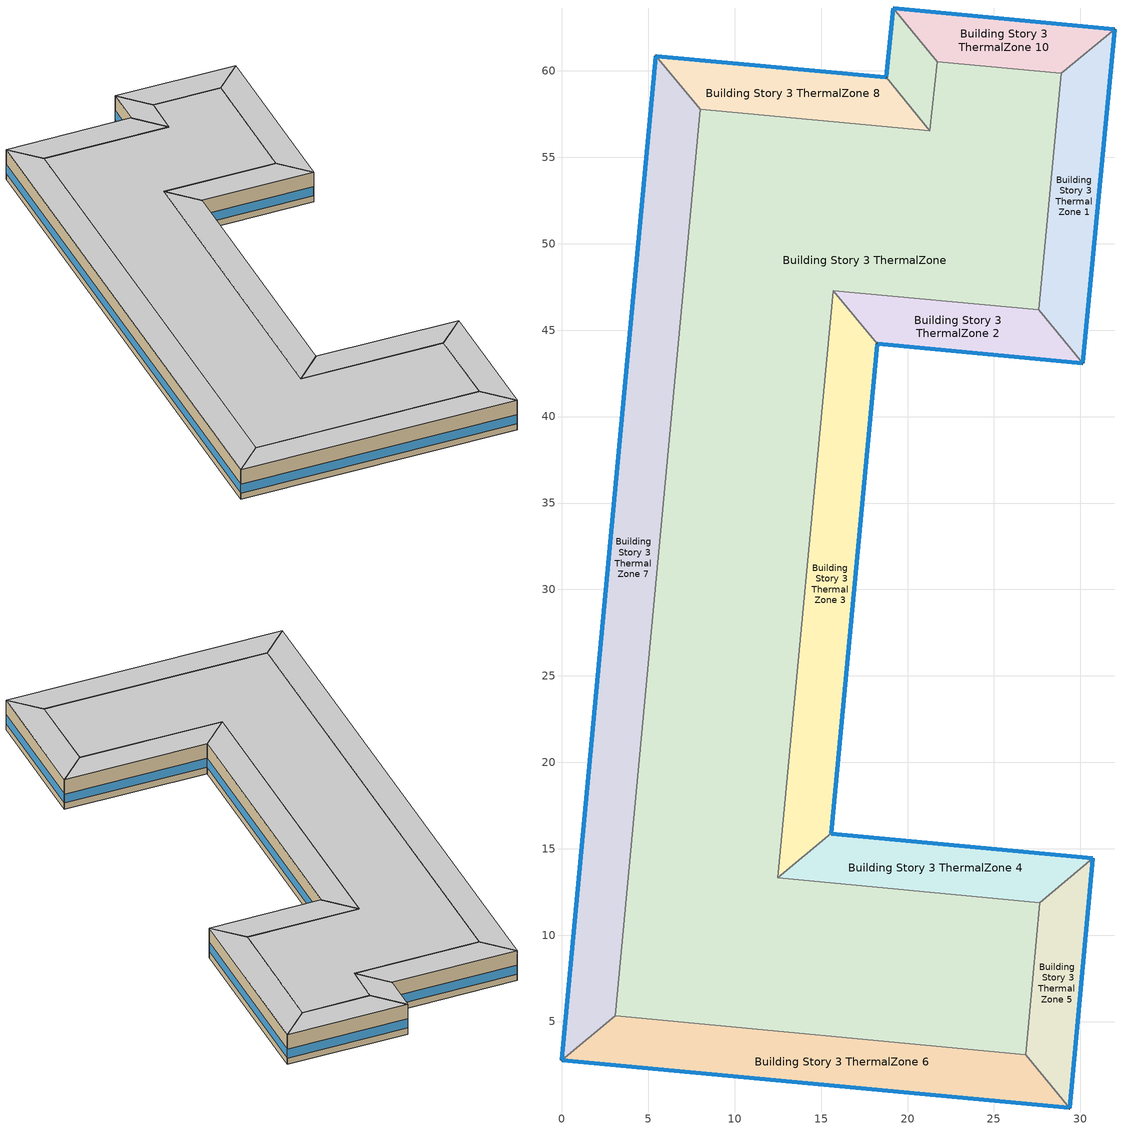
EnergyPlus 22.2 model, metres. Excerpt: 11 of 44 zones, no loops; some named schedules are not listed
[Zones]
Building Story 3 ThermalZone
 floor adiabatic (Typical Interior Floor): 28.9,59.87 27.59,46.17 15.7,47.28 12.49,13.33 27.65,11.89 26.84,3.08 3.08,5.33 8,57.78 21.29,56.55 21.71,60.54 z7.2
 wall adiabatic (Typical Interior Wall): 27.59,46.17 28.9,59.87 21.71,60.54 21.29,56.55 8,57.78 3.08,5.33 26.84,3.08 27.65,11.89 12.49,13.33 15.7,47.28 27.59,46.17 z7.2:10.8
 ceiling adiabatic (Typical Interior Ceiling): 21.71,60.54 21.29,56.55 8,57.78 3.08,5.33 26.84,3.08 27.65,11.89 12.49,13.33 15.7,47.28 27.59,46.17 28.9,59.87 z10.8
Building Story 3 ThermalZone 1
 floor adiabatic (Typical Interior Floor): 31.99,62.42 30.14,43.09 27.59,46.17 28.9,59.87 z7.2
 wall outside (Typical Insulated Steel Framed Exterior Wall R-12.99): 30.14,43.09 31.99,62.42 z7.2:10.8
 wall adiabatic (Typical Interior Wall): 31.99,62.42 28.9,59.87 27.59,46.17 30.14,43.09 z7.2:10.8
 window (U 0.55 SHGC 0.25): 30.15,43.12 31.98,62.39 z7.96:9.04
 ceiling adiabatic (Typical Interior Ceiling): 28.9,59.87 27.59,46.17 30.14,43.09 31.99,62.42 z10.8
Building Story 3 ThermalZone 10
 floor adiabatic (Typical Interior Ceiling): 19.17,63.64 31.99,62.42 28.9,59.87 21.71,60.54 z7.2
 wall outside (Typical Insulated Steel Framed Exterior Wall R-12.99): 31.99,62.42 19.17,63.64 z7.2:10.8
 wall adiabatic (Typical Interior Wall): 19.17,63.64 21.71,60.54 28.9,59.87 31.99,62.42 z7.2:10.8
 window (U 0.55 SHGC 0.25): 31.96,62.42 19.2,63.63 z7.96:9.05
 ceiling adiabatic (Typical Interior Ceiling): 21.71,60.54 28.9,59.87 31.99,62.42 19.17,63.64 z10.8
Building Story 3 ThermalZone 2
 floor adiabatic (Typical Interior Floor): 30.14,43.09 18.25,44.2 15.7,47.28 27.59,46.17 z7.2
 wall outside (Typical Insulated Steel Framed Exterior Wall R-12.99): 18.25,44.2 30.14,43.09 z7.2:10.8
 wall adiabatic (Typical Interior Wall): 30.14,43.09 27.59,46.17 15.7,47.28 18.25,44.2 z7.2:10.8
 window (U 0.55 SHGC 0.25): 18.28,44.2 30.12,43.09 z7.96:9.05
 ceiling adiabatic (Typical Interior Ceiling): 27.59,46.17 15.7,47.28 18.25,44.2 30.14,43.09 z10.8
Building Story 3 ThermalZone 3
 floor adiabatic (Typical Interior Ceiling): 18.25,44.2 15.57,15.88 12.49,13.33 15.7,47.28 z7.2
 wall outside (Typical Insulated Steel Framed Exterior Wall R-12.99): 15.57,15.88 18.25,44.2 z7.2:10.8
 wall adiabatic (Typical Interior Wall): 18.25,44.2 15.7,47.28 12.49,13.33 15.57,15.88 z7.2:10.8
 window (U 0.55 SHGC 0.25): 15.58,15.91 18.25,44.18 z7.96:9.04
 ceiling adiabatic (Typical Interior Ceiling): 15.7,47.28 12.49,13.33 15.57,15.88 18.25,44.2 z10.8
Building Story 3 ThermalZone 4
 floor adiabatic (Typical Interior Ceiling): 15.57,15.88 30.73,14.44 27.65,11.89 12.49,13.33 z7.2
 wall outside (Typical Insulated Steel Framed Exterior Wall R-12.99): 30.73,14.44 15.57,15.88 z7.2:10.8
 wall adiabatic (Typical Interior Wall): 15.57,15.88 12.49,13.33 27.65,11.89 30.73,14.44 z7.2:10.8
 window (U 0.55 SHGC 0.25): 30.71,14.44 15.6,15.88 z7.96:9.05
 ceiling adiabatic (Typical Interior Ceiling): 12.49,13.33 27.65,11.89 30.73,14.44 15.57,15.88 z10.8
Building Story 3 ThermalZone 5
 floor adiabatic (Typical Interior Ceiling): 30.73,14.44 29.39,0 26.84,3.08 27.65,11.89 z7.2
 wall outside (Typical Insulated Steel Framed Exterior Wall R-12.99): 29.39,0 30.73,14.44 z7.2:10.8
 wall adiabatic (Typical Interior Wall): 30.73,14.44 27.65,11.89 26.84,3.08 29.39,0 z7.2:10.8
 window (U 0.55 SHGC 0.25): 29.39,0.03 30.73,14.41 z7.96:9.05
 ceiling adiabatic (Typical Interior Ceiling): 27.65,11.89 26.84,3.08 29.39,0 30.73,14.44 z10.8
Building Story 3 ThermalZone 6
 floor adiabatic (Typical Interior Ceiling): 29.39,0 0,2.78 3.08,5.33 26.84,3.08 z7.2
 wall outside (Typical Insulated Steel Framed Exterior Wall R-12.99): 0,2.78 29.39,0 z7.2:10.8
 wall adiabatic (Typical Interior Wall): 29.39,0 26.84,3.08 3.08,5.33 0,2.78 z7.2:10.8
 window (U 0.55 SHGC 0.25): 0.03,2.77 29.37,0 z7.96:9.04
 ceiling adiabatic (Typical Interior Ceiling): 26.84,3.08 3.08,5.33 0,2.78 29.39,0 z10.8
Building Story 3 ThermalZone 7
 floor adiabatic (Typical Interior Ceiling): 0,2.78 5.44,60.86 8,57.78 3.08,5.33 z7.2
 wall outside (Typical Insulated Steel Framed Exterior Wall R-12.99): 5.44,60.86 0,2.78 z7.2:10.8
 wall adiabatic (Typical Interior Wall): 0,2.78 3.08,5.33 8,57.78 5.44,60.86 z7.2:10.8
 window (U 0.55 SHGC 0.25): 5.44,60.84 0,2.8 z7.96:9.04
 ceiling adiabatic (Typical Interior Ceiling): 3.08,5.33 8,57.78 5.44,60.86 0,2.78 z10.8
Building Story 3 ThermalZone 8
 floor adiabatic (Typical Interior Ceiling): 5.44,60.86 18.76,59.64 21.29,56.55 8,57.78 z7.2
 wall outside (Typical Insulated Steel Framed Exterior Wall R-12.99): 18.76,59.64 5.44,60.86 z7.2:10.8
 wall adiabatic (Typical Interior Wall): 5.44,60.86 8,57.78 21.29,56.55 18.76,59.64 z7.2:10.8
 window (U 0.55 SHGC 0.25): 18.73,59.64 5.47,60.86 z7.96:9.05
 ceiling adiabatic (Typical Interior Ceiling): 8,57.78 21.29,56.55 18.76,59.64 5.44,60.86 z10.8
Building Story 3 ThermalZone 9
 floor adiabatic (Typical Interior Ceiling): 18.76,59.64 19.17,63.64 21.71,60.54 21.29,56.55 z7.2
 wall outside (Typical Insulated Steel Framed Exterior Wall R-12.99): 19.17,63.64 18.76,59.64 z7.2:10.8
 wall adiabatic (Typical Interior Wall): 18.76,59.64 21.29,56.55 21.71,60.54 19.17,63.64 z7.2:10.8
 window (U 0.55 SHGC 0.25): 19.17,63.61 18.76,59.66 z7.96:9.06
 ceiling adiabatic (Typical Interior Ceiling): 21.29,56.55 21.71,60.54 19.17,63.64 18.76,59.64 z10.8
[Building]
bld_13: Terrain=City
[Site:Location]
Jack Northrop Fld H_CA_USA: Latitude {deg}=41.3145; Longitude {deg}=-105.585; Time Zone {hr}=-8; Elevation {m}=21
[Site:GroundTemperature:FCfactorMethod]
January Ground Temperature {C}=18.8; February Ground Temperature {C}=14.3; March Ground Temperature {C}=13.6; April Ground Temperature {C}=13.2; May Ground Temperature {C}=13.3; June Ground Temperature {C}=12.6; July Ground Temperature {C}=15.3; August Ground Temperature {C}=15.6; September Ground Temperature {C}=17.7; October Ground Temperature {C}=19.4; November Ground Temperature {C}=19.7; December Ground Temperature {C}=18.5
[Site:WaterMainsTemperature]
Calculation Method=Correlation; Annual Average Outdoor Air Temperature {C}=8.96667; Maximum Difference In Monthly Average Outdoor Air Temperatures {deltaC}=26.2
[SizingPeriod:DesignDay] Day of Month=21; Dry-Bulb Temperature Range Modifier Type=DefaultMultipliers; Humidity Condition Type=Wetbulb; Barometric Pressure {Pa}=98769; Rain Indicator=No; Snow Indicator=No; Daylight Saving Time Indicator=No; Begin Environment Reset Mode=FullResetAtBeginEnvironment
Name | Month | Day Type | Maximum Dry-Bulb Temperature {C} | Daily Dry-Bulb Temperature Range {deltaC} | Wetbulb or DewPoint at Maximum Dry-Bulb {C} | Wind Speed {m/s} | Wind Direction {deg} | Solar Model Indicator | ASHRAE Clear Sky Optical Depth for Beam Irradiance (taub) | ASHRAE Clear Sky Optical Depth for Diffuse Irradiance (taud) | Sky Clearness
Buffalo Niagara Intl Ap Ann Clg .4% Condns DB=>MWB 1 | 7 | SummerDesignDay | 30.3 | 9.3 | 21.8 | 5.7 | 240 | ASHRAETau | 0.462 | 2.001
Buffalo Niagara Intl Ap Ann Clg .4% Condns WB=>MDB 1 | 7 | SummerDesignDay | 27.8 | 9.3 | 23.8 | 5.7 | 240 | ASHRAETau | 0.462 | 2.001
Buffalo Niagara Intl Ap Ann Htg 99.6% Condns DB 1 | 1 | WinterDesignDay | -16.3 | 0 | -16.3 | 5.1 | 270 | ASHRAEClearSky |  |  | 0
[Material] Thermal Absorptance=0.9; Solar Absorptance=0.7
Name | Roughness | Thickness {m} | Conductivity {W/m-K} | Density {kg/m3} | Specific Heat {J/kg-K} | Visible Absorptance
100mm Normalweight concrete floor | MediumRough | 0.1016 | 2.31045 | 2322 | 832.557 | 0.7
25mm Stucco | Smooth | 0.0254 | 0.72 | 1856 | 840 | 0.7
5/8 in. Gypsum Board | MediumSmooth | 0.0159 | 0.16 | 800 | 1090 | 0.7
G01 13mm gypsum board | Smooth | 0.0127 | 0.160031 | 800.001 | 1090.73 | 0.5
Std Wood 6inch 1; Std Wood 6inch 2 | MediumSmooth | 0.15 | 0.12 | 540 | 1210 | 0.7
[Material:NoMass] Roughness=Smooth; Thermal Absorptance=0.9; Solar Absorptance=0.7
Name | Thermal Resistance {m2-K/W} | Visible Absorptance
CP02 CARPET PAD | 0.21648 | 0.8
Typical Insulation R-10.81 | 1.90342 | 0.7
[WindowMaterial:Gas]
Gap_1_W_0_0032: Gas Type=Air; Thickness {m}=0.0032
[WindowMaterial:Glazing] Optical Data Type=SpectralAverage; Infrared Transmittance at Normal Incidence=0; Back Side Infrared Hemispherical Emissivity=0.84; Conductivity {W/m-K}=1; Dirt Correction Factor for Solar and Visible Transmittance=1; Solar Diffusing=No
Name | Thickness {m} | Solar Transmittance at Normal Incidence | Front Side Solar Reflectance at Normal Incidence | Back Side Solar Reflectance at Normal Incidence | Visible Transmittance at Normal Incidence | Front Side Visible Reflectance at Normal Incidence | Back Side Visible Reflectance at Normal Incidence | Front Side Infrared Hemispherical Emissivity
Glass_2022F_LayerAvg | 0.0039 | 0.355897 | 0.394095 | 0.265645 | 0.677694 | 0.042734 | 0.05547 | 0.046
Glass_2175_LayerAvg | 0.0086 | 0.167758 | 0.217606 | 0.437978 | 0.416044 | 0.078729 | 0.10654 | 0.84
[Construction]
InteriorFurnishings 1: Std Wood 6inch 1
InteriorFurnishings 2: Std Wood 6inch 2
Typical Insulated Steel Framed Exterior Wall R-12.99: 25mm Stucco, 5/8 in. Gypsum Board, Typical Insulation R-10.81, 5/8 in. Gypsum Board
Typical Interior Ceiling: CP02 CARPET PAD, 100mm Normalweight concrete floor
Typical Interior Floor: 100mm Normalweight concrete floor, CP02 CARPET PAD
Typical Interior Wall: G01 13mm gypsum board, G01 13mm gypsum board
U 0.55 SHGC 0.25: Glass_2175_LayerAvg, Gap_1_W_0_0032, Glass_2022F_LayerAvg
[Zone] Multiplier=1; Part of Total Floor Area=Yes
Building Story 3 ThermalZone; Building Story 3 ThermalZone 1; Building Story 3 ThermalZone 10; Building Story 3 ThermalZone 2; Building Story 3 ThermalZone 3; Building Story 3 ThermalZone 4; Building Story 3 ThermalZone 5; Building Story 3 ThermalZone 6; Building Story 3 ThermalZone 7; Building Story 3 ThermalZone 8; Building Story 3 ThermalZone 9
[Space] Space Type=Story Mid2 Blended Space Type
Name | Zone
Building Story 3 Space | Building Story 3 ThermalZone
Building Story 3 Space 1 | Building Story 3 ThermalZone 1
Building Story 3 Space 10 | Building Story 3 ThermalZone 10
Building Story 3 Space 2 | Building Story 3 ThermalZone 2
Building Story 3 Space 3 | Building Story 3 ThermalZone 3
Building Story 3 Space 4 | Building Story 3 ThermalZone 4
Building Story 3 Space 5 | Building Story 3 ThermalZone 5
Building Story 3 Space 6 | Building Story 3 ThermalZone 6
Building Story 3 Space 7 | Building Story 3 ThermalZone 7
Building Story 3 Space 8 | Building Story 3 ThermalZone 8
Building Story 3 Space 9 | Building Story 3 ThermalZone 9
[SpaceList]
Story Mid2 Blended Space Type: Building Story 3 Space 7, Building Story 3 Space 1, Building Story 3 Space 8, Building Story 3 Space 4, Building Story 3 Space 3, Building Story 3 Space 9, Building Story 3 Space 10, Building Story 3 Space 6, Building Story 3 Space 5, Building Story 3 Space 2, Building Story 3 Space
[InternalMass]
Name | Construction | Zone or ZoneList | Space or SpaceList | Surface Area {m2}
Building Story 3 Space 7 Office WholeBuilding - Lg Office A  - Story Mid2 Mass; Building Story 3 Space 7 Office WholeBuilding - Lg Office C  - Story Mid2 Mass | InteriorFurnishings 1 | Building Story 3 ThermalZone 7 | Building Story 3 Space 7 | 22.2328
Building Story 3 Space 1 Office WholeBuilding - Lg Office A  - Story Mid2 Mass; Building Story 3 Space 1 Office WholeBuilding - Lg Office C  - Story Mid2 Mass | InteriorFurnishings 1 | Building Story 3 ThermalZone 1 | Building Story 3 Space 1 | 6.64108
Building Story 3 Space 8 Office WholeBuilding - Lg Office A  - Story Mid2 Mass; Building Story 3 Space 8 Office WholeBuilding - Lg Office C  - Story Mid2 Mass | InteriorFurnishings 1 | Building Story 3 ThermalZone 8 | Building Story 3 Space 8 | 5.36445
Building Story 3 Space 4 Office WholeBuilding - Lg Office A  - Story Mid2 Mass; Building Story 3 Space 4 Office WholeBuilding - Lg Office C  - Story Mid2 Mass | InteriorFurnishings 1 | Building Story 3 ThermalZone 4 | Building Story 3 Space 4 | 6.09906
Building Story 3 Space 3 Office WholeBuilding - Lg Office A  - Story Mid2 Mass; Building Story 3 Space 3 Office WholeBuilding - Lg Office C  - Story Mid2 Mass | InteriorFurnishings 1 | Building Story 3 ThermalZone 3 | Building Story 3 Space 3 | 12.5226
Building Story 3 Space 9 Office WholeBuilding - Lg Office A  - Story Mid2 Mass; Building Story 3 Space 9 Office WholeBuilding - Lg Office C  - Story Mid2 Mass | InteriorFurnishings 1 | Building Story 3 ThermalZone 9 | Building Story 3 Space 9 | 1.61579
Building Story 3 Space 10 Office WholeBuilding - Lg Office A  - Story Mid2 Mass; Building Story 3 Space 10 Office WholeBuilding - Lg Office C  - Story Mid2 Mass | InteriorFurnishings 1 | Building Story 3 ThermalZone 10 | Building Story 3 Space 10 | 4.03066
Building Story 3 Space 6 Office WholeBuilding - Lg Office A  - Story Mid2 Mass; Building Story 3 Space 6 Office WholeBuilding - Lg Office C  - Story Mid2 Mass | InteriorFurnishings 1 | Building Story 3 ThermalZone 6 | Building Story 3 Space 6 | 10.6808
Building Story 3 Space 5 Office WholeBuilding - Lg Office A  - Story Mid2 Mass; Building Story 3 Space 5 Office WholeBuilding - Lg Office C  - Story Mid2 Mass | InteriorFurnishings 1 | Building Story 3 ThermalZone 5 | Building Story 3 Space 5 | 4.67242
Building Story 3 Space 2 Office WholeBuilding - Lg Office A  - Story Mid2 Mass; Building Story 3 Space 2 Office WholeBuilding - Lg Office C  - Story Mid2 Mass | InteriorFurnishings 1 | Building Story 3 ThermalZone 2 | Building Story 3 Space 2 | 4.78366
Building Story 3 Space Office WholeBuilding - Lg Office A  - Story Mid2 Mass; Building Story 3 Space Office WholeBuilding - Lg Office C  - Story Mid2 Mass | InteriorFurnishings 1 | Building Story 3 ThermalZone | Building Story 3 Space | 104.07
Building Story 3 Space 7 Office WholeBuilding - Lg Office A end_a - Story Mid2 Mass; Building Story 3 Space 7 Office WholeBuilding - Lg Office C end_a - Story Mid2 Mass | InteriorFurnishings 1 | Building Story 3 ThermalZone 7 | Building Story 3 Space 7 | 5.08705
Building Story 3 Space 1 Office WholeBuilding - Lg Office A end_a - Story Mid2 Mass; Building Story 3 Space 1 Office WholeBuilding - Lg Office C end_a - Story Mid2 Mass | InteriorFurnishings 1 | Building Story 3 ThermalZone 1 | Building Story 3 Space 1 | 1.51954
Building Story 3 Space 8 Office WholeBuilding - Lg Office A end_a - Story Mid2 Mass; Building Story 3 Space 8 Office WholeBuilding - Lg Office C end_a - Story Mid2 Mass | InteriorFurnishings 1 | Building Story 3 ThermalZone 8 | Building Story 3 Space 8 | 1.22743
Building Story 3 Space 4 Office WholeBuilding - Lg Office A end_a - Story Mid2 Mass; Building Story 3 Space 4 Office WholeBuilding - Lg Office C end_a - Story Mid2 Mass | InteriorFurnishings 1 | Building Story 3 ThermalZone 4 | Building Story 3 Space 4 | 1.39552
Building Story 3 Space 3 Office WholeBuilding - Lg Office A end_a - Story Mid2 Mass; Building Story 3 Space 3 Office WholeBuilding - Lg Office C end_a - Story Mid2 Mass | InteriorFurnishings 1 | Building Story 3 ThermalZone 3 | Building Story 3 Space 3 | 2.86528
Building Story 3 Space 9 Office WholeBuilding - Lg Office A end_a - Story Mid2 Mass; Building Story 3 Space 9 Office WholeBuilding - Lg Office C end_a - Story Mid2 Mass | InteriorFurnishings 1 | Building Story 3 ThermalZone 9 | Building Story 3 Space 9 | 0.369707
Building Story 3 Space 10 Office WholeBuilding - Lg Office A end_a - Story Mid2 Mass; Building Story 3 Space 10 Office WholeBuilding - Lg Office C end_a - Story Mid2 Mass | InteriorFurnishings 1 | Building Story 3 ThermalZone 10 | Building Story 3 Space 10 | 0.922248
Building Story 3 Space 6 Office WholeBuilding - Lg Office A end_a - Story Mid2 Mass; Building Story 3 Space 6 Office WholeBuilding - Lg Office C end_a - Story Mid2 Mass | InteriorFurnishings 1 | Building Story 3 ThermalZone 6 | Building Story 3 Space 6 | 2.44385
Building Story 3 Space 5 Office WholeBuilding - Lg Office A end_a - Story Mid2 Mass; Building Story 3 Space 5 Office WholeBuilding - Lg Office C end_a - Story Mid2 Mass | InteriorFurnishings 1 | Building Story 3 ThermalZone 5 | Building Story 3 Space 5 | 1.06909
Building Story 3 Space 2 Office WholeBuilding - Lg Office A end_a - Story Mid2 Mass; Building Story 3 Space 2 Office WholeBuilding - Lg Office C end_a - Story Mid2 Mass | InteriorFurnishings 1 | Building Story 3 ThermalZone 2 | Building Story 3 Space 2 | 1.09454
Building Story 3 Space Office WholeBuilding - Lg Office A end_a - Story Mid2 Mass; Building Story 3 Space Office WholeBuilding - Lg Office C end_a - Story Mid2 Mass | InteriorFurnishings 1 | Building Story 3 ThermalZone | Building Story 3 Space | 23.8121
Building Story 3 Space 7 Office WholeBuilding - Lg Office B  - Story Mid2 Mass | InteriorFurnishings 1 | Building Story 3 ThermalZone 7 | Building Story 3 Space 7 | 98.2079
Building Story 3 Space 1 Office WholeBuilding - Lg Office B  - Story Mid2 Mass | InteriorFurnishings 1 | Building Story 3 ThermalZone 1 | Building Story 3 Space 1 | 29.3353
Building Story 3 Space 8 Office WholeBuilding - Lg Office B  - Story Mid2 Mass | InteriorFurnishings 1 | Building Story 3 ThermalZone 8 | Building Story 3 Space 8 | 23.6961
Building Story 3 Space 4 Office WholeBuilding - Lg Office B  - Story Mid2 Mass | InteriorFurnishings 1 | Building Story 3 ThermalZone 4 | Building Story 3 Space 4 | 26.9411
Building Story 3 Space 3 Office WholeBuilding - Lg Office B  - Story Mid2 Mass | InteriorFurnishings 1 | Building Story 3 ThermalZone 3 | Building Story 3 Space 3 | 55.3156
Building Story 3 Space 9 Office WholeBuilding - Lg Office B  - Story Mid2 Mass | InteriorFurnishings 1 | Building Story 3 ThermalZone 9 | Building Story 3 Space 9 | 7.13736
Building Story 3 Space 10 Office WholeBuilding - Lg Office B  - Story Mid2 Mass | InteriorFurnishings 1 | Building Story 3 ThermalZone 10 | Building Story 3 Space 10 | 17.8044
Building Story 3 Space 6 Office WholeBuilding - Lg Office B  - Story Mid2 Mass | InteriorFurnishings 1 | Building Story 3 ThermalZone 6 | Building Story 3 Space 6 | 47.1797
Building Story 3 Space 5 Office WholeBuilding - Lg Office B  - Story Mid2 Mass | InteriorFurnishings 1 | Building Story 3 ThermalZone 5 | Building Story 3 Space 5 | 20.6393
Building Story 3 Space 2 Office WholeBuilding - Lg Office B  - Story Mid2 Mass | InteriorFurnishings 1 | Building Story 3 ThermalZone 2 | Building Story 3 Space 2 | 21.1306
Building Story 3 Space Office WholeBuilding - Lg Office B  - Story Mid2 Mass | InteriorFurnishings 1 | Building Story 3 ThermalZone | Building Story 3 Space | 459.704
Building Story 3 Space 7 Office WholeBuilding - Lg Office B end_a - Story Mid2 Mass | InteriorFurnishings 1 | Building Story 3 ThermalZone 7 | Building Story 3 Space 7 | 22.4708
Building Story 3 Space 1 Office WholeBuilding - Lg Office B end_a - Story Mid2 Mass | InteriorFurnishings 1 | Building Story 3 ThermalZone 1 | Building Story 3 Space 1 | 6.71217
Building Story 3 Space 8 Office WholeBuilding - Lg Office B end_a - Story Mid2 Mass | InteriorFurnishings 1 | Building Story 3 ThermalZone 8 | Building Story 3 Space 8 | 5.42187
Building Story 3 Space 4 Office WholeBuilding - Lg Office B end_a - Story Mid2 Mass | InteriorFurnishings 1 | Building Story 3 ThermalZone 4 | Building Story 3 Space 4 | 6.16435
Building Story 3 Space 3 Office WholeBuilding - Lg Office B end_a - Story Mid2 Mass | InteriorFurnishings 1 | Building Story 3 ThermalZone 3 | Building Story 3 Space 3 | 12.6567
Building Story 3 Space 9 Office WholeBuilding - Lg Office B end_a - Story Mid2 Mass | InteriorFurnishings 1 | Building Story 3 ThermalZone 9 | Building Story 3 Space 9 | 1.63309
Building Story 3 Space 10 Office WholeBuilding - Lg Office B end_a - Story Mid2 Mass | InteriorFurnishings 1 | Building Story 3 ThermalZone 10 | Building Story 3 Space 10 | 4.0738
Building Story 3 Space 6 Office WholeBuilding - Lg Office B end_a - Story Mid2 Mass | InteriorFurnishings 1 | Building Story 3 ThermalZone 6 | Building Story 3 Space 6 | 10.7951
Building Story 3 Space 5 Office WholeBuilding - Lg Office B end_a - Story Mid2 Mass | InteriorFurnishings 1 | Building Story 3 ThermalZone 5 | Building Story 3 Space 5 | 4.72244
Building Story 3 Space 2 Office WholeBuilding - Lg Office B end_a - Story Mid2 Mass | InteriorFurnishings 1 | Building Story 3 ThermalZone 2 | Building Story 3 Space 2 | 4.83487
Building Story 3 Space Office WholeBuilding - Lg Office B end_a - Story Mid2 Mass | InteriorFurnishings 1 | Building Story 3 ThermalZone | Building Story 3 Space | 105.184
Building Story 3 Space 7 SecondarySchool Classroom A  - Story Mid2 Mass; Building Story 3 Space 7 SecondarySchool Classroom C  - Story Mid2 Mass | InteriorFurnishings 1 | Building Story 3 ThermalZone 7 | Building Story 3 Space 7 | 31.1644
Building Story 3 Space 1 SecondarySchool Classroom A  - Story Mid2 Mass; Building Story 3 Space 1 SecondarySchool Classroom C  - Story Mid2 Mass | InteriorFurnishings 1 | Building Story 3 ThermalZone 1 | Building Story 3 Space 1 | 9.309
Building Story 3 Space 8 SecondarySchool Classroom A  - Story Mid2 Mass; Building Story 3 Space 8 SecondarySchool Classroom C  - Story Mid2 Mass | InteriorFurnishings 1 | Building Story 3 ThermalZone 8 | Building Story 3 Space 8 | 7.51951
Building Story 3 Space 4 SecondarySchool Classroom A  - Story Mid2 Mass; Building Story 3 Space 4 SecondarySchool Classroom C  - Story Mid2 Mass | InteriorFurnishings 1 | Building Story 3 ThermalZone 4 | Building Story 3 Space 4 | 8.54923
Building Story 3 Space 3 SecondarySchool Classroom A  - Story Mid2 Mass; Building Story 3 Space 3 SecondarySchool Classroom C  - Story Mid2 Mass | InteriorFurnishings 1 | Building Story 3 ThermalZone 3 | Building Story 3 Space 3 | 17.5533
Building Story 3 Space 9 SecondarySchool Classroom A  - Story Mid2 Mass; Building Story 3 Space 9 SecondarySchool Classroom C  - Story Mid2 Mass | InteriorFurnishings 1 | Building Story 3 ThermalZone 9 | Building Story 3 Space 9 | 2.2649
Building Story 3 Space 10 SecondarySchool Classroom A  - Story Mid2 Mass; Building Story 3 Space 10 SecondarySchool Classroom C  - Story Mid2 Mass | InteriorFurnishings 1 | Building Story 3 ThermalZone 10 | Building Story 3 Space 10 | 5.64989
Building Story 3 Space 6 SecondarySchool Classroom A  - Story Mid2 Mass; Building Story 3 Space 6 SecondarySchool Classroom C  - Story Mid2 Mass | InteriorFurnishings 1 | Building Story 3 ThermalZone 6 | Building Story 3 Space 6 | 14.9716
Building Story 3 Space 5 SecondarySchool Classroom A  - Story Mid2 Mass; Building Story 3 Space 5 SecondarySchool Classroom C  - Story Mid2 Mass | InteriorFurnishings 1 | Building Story 3 ThermalZone 5 | Building Story 3 Space 5 | 6.54947
Building Story 3 Space 2 SecondarySchool Classroom A  - Story Mid2 Mass; Building Story 3 Space 2 SecondarySchool Classroom C  - Story Mid2 Mass | InteriorFurnishings 1 | Building Story 3 ThermalZone 2 | Building Story 3 Space 2 | 6.7054
Building Story 3 Space SecondarySchool Classroom A  - Story Mid2 Mass; Building Story 3 Space SecondarySchool Classroom C  - Story Mid2 Mass | InteriorFurnishings 1 | Building Story 3 ThermalZone | Building Story 3 Space | 145.878
Building Story 3 Space 7 SecondarySchool Classroom A end_b - Story Mid2 Mass; Building Story 3 Space 7 SecondarySchool Classroom C end_b - Story Mid2 Mass | InteriorFurnishings 1 | Building Story 3 ThermalZone 7 | Building Story 3 Space 7 | 9.57311
Building Story 3 Space 1 SecondarySchool Classroom A end_b - Story Mid2 Mass; Building Story 3 Space 1 SecondarySchool Classroom C end_b - Story Mid2 Mass | InteriorFurnishings 1 | Building Story 3 ThermalZone 1 | Building Story 3 Space 1 | 2.85955
Building Story 3 Space 8 SecondarySchool Classroom A end_b - Story Mid2 Mass; Building Story 3 Space 8 SecondarySchool Classroom C end_b - Story Mid2 Mass | InteriorFurnishings 1 | Building Story 3 ThermalZone 8 | Building Story 3 Space 8 | 2.30985
Building Story 3 Space 4 SecondarySchool Classroom A end_b - Story Mid2 Mass; Building Story 3 Space 4 SecondarySchool Classroom C end_b - Story Mid2 Mass | InteriorFurnishings 1 | Building Story 3 ThermalZone 4 | Building Story 3 Space 4 | 2.62616
Building Story 3 Space 3 SecondarySchool Classroom A end_b - Story Mid2 Mass; Building Story 3 Space 3 SecondarySchool Classroom C end_b - Story Mid2 Mass | InteriorFurnishings 1 | Building Story 3 ThermalZone 3 | Building Story 3 Space 3 | 5.39205
Building Story 3 Space 9 SecondarySchool Classroom A end_b - Story Mid2 Mass; Building Story 3 Space 9 SecondarySchool Classroom C end_b - Story Mid2 Mass | InteriorFurnishings 1 | Building Story 3 ThermalZone 9 | Building Story 3 Space 9 | 0.695735
Building Story 3 Space 10 SecondarySchool Classroom A end_b - Story Mid2 Mass; Building Story 3 Space 10 SecondarySchool Classroom C end_b - Story Mid2 Mass | InteriorFurnishings 1 | Building Story 3 ThermalZone 10 | Building Story 3 Space 10 | 1.73554
Building Story 3 Space 6 SecondarySchool Classroom A end_b - Story Mid2 Mass; Building Story 3 Space 6 SecondarySchool Classroom C end_b - Story Mid2 Mass | InteriorFurnishings 1 | Building Story 3 ThermalZone 6 | Building Story 3 Space 6 | 4.59899
Building Story 3 Space 5 SecondarySchool Classroom A end_b - Story Mid2 Mass; Building Story 3 Space 5 SecondarySchool Classroom C end_b - Story Mid2 Mass | InteriorFurnishings 1 | Building Story 3 ThermalZone 5 | Building Story 3 Space 5 | 2.01187
Building Story 3 Space 2 SecondarySchool Classroom A end_b - Story Mid2 Mass; Building Story 3 Space 2 SecondarySchool Classroom C end_b - Story Mid2 Mass | InteriorFurnishings 1 | Building Story 3 ThermalZone 2 | Building Story 3 Space 2 | 2.05977
Building Story 3 Space SecondarySchool Classroom A end_b - Story Mid2 Mass; Building Story 3 Space SecondarySchool Classroom C end_b - Story Mid2 Mass | InteriorFurnishings 1 | Building Story 3 ThermalZone | Building Story 3 Space | 44.8111
Building Story 3 Space 7 SecondarySchool Corridor B  - Story Mid2 Mass | InteriorFurnishings 1 | Building Story 3 ThermalZone 7 | Building Story 3 Space 7 | 43.9437
Building Story 3 Space 1 SecondarySchool Corridor B  - Story Mid2 Mass | InteriorFurnishings 1 | Building Story 3 ThermalZone 1 | Building Story 3 Space 1 | 13.1263
Building Story 3 Space 8 SecondarySchool Corridor B  - Story Mid2 Mass | InteriorFurnishings 1 | Building Story 3 ThermalZone 8 | Building Story 3 Space 8 | 10.603
Building Story 3 Space 4 SecondarySchool Corridor B  - Story Mid2 Mass | InteriorFurnishings 1 | Building Story 3 ThermalZone 4 | Building Story 3 Space 4 | 12.0549
Building Story 3 Space 3 SecondarySchool Corridor B  - Story Mid2 Mass | InteriorFurnishings 1 | Building Story 3 ThermalZone 3 | Building Story 3 Space 3 | 24.7513
Building Story 3 Space 9 SecondarySchool Corridor B  - Story Mid2 Mass | InteriorFurnishings 1 | Building Story 3 ThermalZone 9 | Building Story 3 Space 9 | 3.19365
Building Story 3 Space 10 SecondarySchool Corridor B  - Story Mid2 Mass | InteriorFurnishings 1 | Building Story 3 ThermalZone 10 | Building Story 3 Space 10 | 7.96669
Building Story 3 Space 6 SecondarySchool Corridor B  - Story Mid2 Mass | InteriorFurnishings 1 | Building Story 3 ThermalZone 6 | Building Story 3 Space 6 | 21.1109
Building Story 3 Space 5 SecondarySchool Corridor B  - Story Mid2 Mass | InteriorFurnishings 1 | Building Story 3 ThermalZone 5 | Building Story 3 Space 5 | 9.23516
Building Story 3 Space 2 SecondarySchool Corridor B  - Story Mid2 Mass | InteriorFurnishings 1 | Building Story 3 ThermalZone 2 | Building Story 3 Space 2 | 9.45503
Building Story 3 Space SecondarySchool Corridor B  - Story Mid2 Mass | InteriorFurnishings 1 | Building Story 3 ThermalZone | Building Story 3 Space | 205.697
Building Story 3 Space 7 SecondarySchool Corridor B end_b - Story Mid2 Mass | InteriorFurnishings 1 | Building Story 3 ThermalZone 7 | Building Story 3 Space 7 | 13.4987
Building Story 3 Space 1 SecondarySchool Corridor B end_b - Story Mid2 Mass | InteriorFurnishings 1 | Building Story 3 ThermalZone 1 | Building Story 3 Space 1 | 4.03214
Building Story 3 Space 8 SecondarySchool Corridor B end_b - Story Mid2 Mass | InteriorFurnishings 1 | Building Story 3 ThermalZone 8 | Building Story 3 Space 8 | 3.25703
Building Story 3 Space 4 SecondarySchool Corridor B end_b - Story Mid2 Mass | InteriorFurnishings 1 | Building Story 3 ThermalZone 4 | Building Story 3 Space 4 | 3.70305
Building Story 3 Space 3 SecondarySchool Corridor B end_b - Story Mid2 Mass | InteriorFurnishings 1 | Building Story 3 ThermalZone 3 | Building Story 3 Space 3 | 7.60313
Building Story 3 Space 9 SecondarySchool Corridor B end_b - Story Mid2 Mass | InteriorFurnishings 1 | Building Story 3 ThermalZone 9 | Building Story 3 Space 9 | 0.98103
Building Story 3 Space 10 SecondarySchool Corridor B end_b - Story Mid2 Mass | InteriorFurnishings 1 | Building Story 3 ThermalZone 10 | Building Story 3 Space 10 | 2.44722
Building Story 3 Space 6 SecondarySchool Corridor B end_b - Story Mid2 Mass | InteriorFurnishings 1 | Building Story 3 ThermalZone 6 | Building Story 3 Space 6 | 6.48486
Building Story 3 Space 5 SecondarySchool Corridor B end_b - Story Mid2 Mass | InteriorFurnishings 1 | Building Story 3 ThermalZone 5 | Building Story 3 Space 5 | 2.83687
Building Story 3 Space 2 SecondarySchool Corridor B end_b - Story Mid2 Mass | InteriorFurnishings 1 | Building Story 3 ThermalZone 2 | Building Story 3 Space 2 | 2.90441
Building Story 3 Space SecondarySchool Corridor B end_b - Story Mid2 Mass | InteriorFurnishings 1 | Building Story 3 ThermalZone | Building Story 3 Space | 63.1864
Building Story 3 Space Mass | InteriorFurnishings 2 | Building Story 3 ThermalZone | Building Story 3 Space | 1470.92
Building Story 3 Space 1 Mass | InteriorFurnishings 2 | Building Story 3 ThermalZone 1 | Building Story 3 Space 1 | 93.8642
Building Story 3 Space 10 Mass | InteriorFurnishings 2 | Building Story 3 ThermalZone 10 | Building Story 3 Space 10 | 56.9688
Building Story 3 Space 2 Mass | InteriorFurnishings 2 | Building Story 3 ThermalZone 2 | Building Story 3 Space 2 | 67.6117
Building Story 3 Space 3 Mass | InteriorFurnishings 2 | Building Story 3 ThermalZone 3 | Building Story 3 Space 3 | 176.993
Building Story 3 Space 4 Mass | InteriorFurnishings 2 | Building Story 3 ThermalZone 4 | Building Story 3 Space 4 | 86.2034
Building Story 3 Space 5 Mass | InteriorFurnishings 2 | Building Story 3 ThermalZone 5 | Building Story 3 Space 5 | 66.0395
Building Story 3 Space 6 Mass | InteriorFurnishings 2 | Building Story 3 ThermalZone 6 | Building Story 3 Space 6 | 150.961
Building Story 3 Space 7 Mass | InteriorFurnishings 2 | Building Story 3 ThermalZone 7 | Building Story 3 Space 7 | 314.236
Building Story 3 Space 8 Mass | InteriorFurnishings 2 | Building Story 3 ThermalZone 8 | Building Story 3 Space 8 | 75.8205
Building Story 3 Space 9 Mass | InteriorFurnishings 2 | Building Story 3 ThermalZone 9 | Building Story 3 Space 9 | 22.8374
[Lights] Zone or ZoneList or Space or SpaceList=Story Mid2 Blended Space Type; Design Level Calculation Method=Watts/Area; Return Air Fraction=0; Fraction Visible=0.2; Fraction Replaceable=1
Name | Schedule | Watts per Zone Floor Area {W/m2} | Fraction Radiant
Office WholeBuilding - Lg Office Lights 1 | OfficeLarge BLDG_LIGHT_SCH_2013 | 4.92443 | 0.7
SecondarySchool Classroom Lights 2 | SchoolSecondary BLDG_LIGHT_CLASSROOM_SCH_2013 | 3.46067 | 0.37
SecondarySchool Corridor Lights 2 | SchoolSecondary BLDG_LIGHT_CORRIDOR_SCH_2013 | 1.29865 | 0.37
[People] Zone or ZoneList or Space or SpaceList=Story Mid2 Blended Space Type; Number of People Calculation Method=People/Area; Fraction Radiant=0.3; Enable ASHRAE 55 Comfort Warnings=Yes; Mean Radiant Temperature Calculation Type=ZoneAveraged; Work Efficiency Schedule=Work Efficiency Schedule; Clothing Insulation Schedule=Clothing Schedule; Air Velocity Schedule=Air Velocity Schedule; Thermal Comfort Model 1 Type=Fanger
Name | Number of People Schedule | People per Floor Area {person/m2} | Activity Level Schedule
Office WholeBuilding - Lg Office People 1 | OfficeLarge BLDG_OCC_SCH | 0.030027 | OfficeLarge ACTIVITY_SCH
SecondarySchool Classroom People 2 | SchoolSecondary BLDG_OCC_SCH | 0.0976802 | SchoolSecondary ACTIVITY_SCH
[ElectricEquipment] Zone or ZoneList or Space or SpaceList=Story Mid2 Blended Space Type; Design Level Calculation Method=Watts/Area; Fraction Latent=0; Fraction Radiant=0.5; Fraction Lost=0
Name | Schedule | Watts per Zone Floor Area {W/m2}
Office WholeBuilding - Lg Office Elec Equip 1 | OfficeLarge BLDG_EQUIP_SCH | 4.50246
SecondarySchool Classroom Elec Equip 2 | SchoolSecondary BLDG_EQUIP_SCH_2013 | 2.59271
SecondarySchool Corridor Elec Equip 2 | SchoolSecondary BLDG_EQUIP_SCH_2013 | 0.728029
[ZoneInfiltration:DesignFlowRate] Zone or ZoneList or Space or SpaceList=Story Mid2 Blended Space Type; Schedule=Always On Discrete; Design Flow Rate Calculation Method=Flow/ExteriorArea; Constant Term Coefficient=0; Temperature Term Coefficient=0; Velocity Term Coefficient=0.224; Velocity Squared Term Coefficient=0
Name | Flow Rate per Exterior Surface Area {m3/s-m2}
Office WholeBuilding - Lg Office A  - Story Mid2 Infiltration; Office WholeBuilding - Lg Office C  - Story Mid2 Infiltration | 7.75816e-05
Office WholeBuilding - Lg Office A end_a - Story Mid2 Infiltration; Office WholeBuilding - Lg Office C end_a - Story Mid2 Infiltration | 3.55026e-05
Office WholeBuilding - Lg Office B end_a - Story Mid2 Infiltration | 7.8412e-05
SecondarySchool Classroom A  - Story Mid2 Infiltration; SecondarySchool Classroom C  - Story Mid2 Infiltration | 5.77878e-05
SecondarySchool Classroom A end_b - Story Mid2 Infiltration; SecondarySchool Classroom C end_b - Story Mid2 Infiltration | 5.11568e-05
SecondarySchool Corridor B end_b - Story Mid2 Infiltration | 4.71038e-05
[Daylighting:Controls] Lighting Control Type=Stepped; Minimum Input Power Fraction for Continuous or ContinuousOff Dimming Control=0.3; Minimum Light Output Fraction for Continuous or ContinuousOff Dimming Control=0.2; Number of Stepped Control Steps=3; Probability Lighting will be Reset When Needed in Manual Stepped Control=1; Glare Calculation Azimuth Angle of View Direction Clockwise from Zone y-Axis {deg}=-0; Maximum Allowable Discomfort Glare Index=22; Illuminance Setpoint at Reference Point 1 {lux}=377
Name | Zone or Space | Glare Calculation Daylighting Reference Point | Daylighting Reference Point Name 1 | Fraction of Lights Controlled by Reference Point 1 | Daylighting Reference Point Name 2 | Fraction of Lights Controlled by Reference Point 2 | Illuminance Setpoint at Reference Point 2 {lux}
Building Story 3 ThermalZone 1 DaylightingControls | Building Story 3 ThermalZone 1 | Building Story 3 Space 1 Daylt Sensor 1 | Building Story 3 Space 1 Daylt Sensor 1 | 0.47 | Building Story 3 Space 1 Daylt Sensor 2 | 0.099 | 377
Building Story 3 ThermalZone 10 DaylightingControls | Building Story 3 ThermalZone 10 | Building Story 3 Space 10 Daylt Sensor 1 | Building Story 3 Space 10 Daylt Sensor 1 | 0.486
Building Story 3 ThermalZone 2 DaylightingControls | Building Story 3 ThermalZone 2 | Building Story 3 Space 2 Daylt Sensor 1 | Building Story 3 Space 2 Daylt Sensor 1 | 0.435 | Building Story 3 Space 2 Daylt Sensor 2 | 0.098 | 377
Building Story 3 ThermalZone 3 DaylightingControls | Building Story 3 ThermalZone 3 | Building Story 3 Space 3 Daylt Sensor 1 | Building Story 3 Space 3 Daylt Sensor 1 | 0.422 | Building Story 3 Space 3 Daylt Sensor 2 | 0.108 | 377
Building Story 3 ThermalZone 4 DaylightingControls | Building Story 3 ThermalZone 4 | Building Story 3 Space 4 Daylt Sensor 1 | Building Story 3 Space 4 Daylt Sensor 1 | 0.436 | Building Story 3 Space 4 Daylt Sensor 2 | 0.101 | 377
Building Story 3 ThermalZone 5 DaylightingControls | Building Story 3 ThermalZone 5 | Building Story 3 Space 5 Daylt Sensor 1 | Building Story 3 Space 5 Daylt Sensor 1 | 0.481 | Building Story 3 Space 5 Daylt Sensor 2 | 0.094 | 377
Building Story 3 ThermalZone 6 DaylightingControls | Building Story 3 ThermalZone 6 | Building Story 3 Space 6 Daylt Sensor 1 | Building Story 3 Space 6 Daylt Sensor 1 | 0.46 | Building Story 3 Space 6 Daylt Sensor 2 | 0.104 | 377
Building Story 3 ThermalZone 7 DaylightingControls | Building Story 3 ThermalZone 7 | Building Story 3 Space 7 Daylt Sensor 1 | Building Story 3 Space 7 Daylt Sensor 1 | 0.451 | Building Story 3 Space 7 Daylt Sensor 2 | 0.108 | 377
Building Story 3 ThermalZone 8 DaylightingControls | Building Story 3 ThermalZone 8 | Building Story 3 Space 8 Daylt Sensor 1 | Building Story 3 Space 8 Daylt Sensor 1 | 0.435 | Building Story 3 Space 8 Daylt Sensor 2 | 0.1 | 377
[Exterior:Lights] Control Option=AstronomicalClock
Name | Schedule | Design Level {W}
Building Facades | Schedule Ruleset 1 | 721.941
Main Entries | Schedule Ruleset 2 | 266.854
Other Doors | Schedule Ruleset 2 | 252.399
Parking Areas and Drives | Schedule Ruleset 2 | 5310.01
[Schedule:Week:Daily]
OfficeLarge BLDG_LIGHT_SCH_2013 Week Rule - Jan1-Jan3: OfficeLarge BLDG_LIGHT_SCH_2013 Wkdy Day, OfficeLarge BLDG_LIGHT_SCH_2013 Wkdy Day, OfficeLarge BLDG_LIGHT_SCH_2013 Wkdy Day, OfficeLarge BLDG_LIGHT_SCH_2013 Wkdy Day, OfficeLarge BLDG_LIGHT_SCH_2013 Wkdy Day, OfficeLarge BLDG_LIGHT_SCH_2013 Wkdy Day, OfficeLarge BLDG_LIGHT_SCH_2013 Sat Day, OfficeLarge BLDG_LIGHT_SCH_2013 Default, OfficeLarge BLDG_LIGHT_SCH_2013 Summer Design Day, OfficeLarge BLDG_LIGHT_SCH_2013 Winter Design Day, OfficeLarge BLDG_LIGHT_SCH_2013 Default, OfficeLarge BLDG_LIGHT_SCH_2013 Default
OfficeLarge BLDG_LIGHT_SCH_2013 Week Rule - Jan4-Dec31: OfficeLarge BLDG_LIGHT_SCH_2013 Default, OfficeLarge BLDG_LIGHT_SCH_2013 Wkdy Day, OfficeLarge BLDG_LIGHT_SCH_2013 Wkdy Day, OfficeLarge BLDG_LIGHT_SCH_2013 Wkdy Day, OfficeLarge BLDG_LIGHT_SCH_2013 Wkdy Day, OfficeLarge BLDG_LIGHT_SCH_2013 Wkdy Day, OfficeLarge BLDG_LIGHT_SCH_2013 Sat Day, OfficeLarge BLDG_LIGHT_SCH_2013 Default, OfficeLarge BLDG_LIGHT_SCH_2013 Summer Design Day, OfficeLarge BLDG_LIGHT_SCH_2013 Winter Design Day, OfficeLarge BLDG_LIGHT_SCH_2013 Default, OfficeLarge BLDG_LIGHT_SCH_2013 Default
SchoolSecondary ACTIVITY_SCH Week Rule - Jan1-Dec31: SchoolSecondary ACTIVITY_SCH Default, SchoolSecondary ACTIVITY_SCH Default, SchoolSecondary ACTIVITY_SCH Default, SchoolSecondary ACTIVITY_SCH Default, SchoolSecondary ACTIVITY_SCH Default, SchoolSecondary ACTIVITY_SCH Default, SchoolSecondary ACTIVITY_SCH Default, SchoolSecondary ACTIVITY_SCH Default, SchoolSecondary ACTIVITY_SCH Summer Design Day, SchoolSecondary ACTIVITY_SCH Winter Design Day, SchoolSecondary ACTIVITY_SCH Default, SchoolSecondary ACTIVITY_SCH Default
Work Efficiency Schedule Week Rule - Jan1-Dec31: Work Efficiency Schedule Default, Work Efficiency Schedule Default, Work Efficiency Schedule Default, Work Efficiency Schedule Default, Work Efficiency Schedule Default, Work Efficiency Schedule Default, Work Efficiency Schedule Default, Work Efficiency Schedule Default, Work Efficiency Schedule Default, Work Efficiency Schedule Default, Work Efficiency Schedule Default, Work Efficiency Schedule Default
Clothing Schedule Week Rule - Jan1-Dec31: Clothing Schedule Default Winter Clothes, Clothing Schedule Default Winter Clothes, Clothing Schedule Default Winter Clothes, Clothing Schedule Default Winter Clothes, Clothing Schedule Default Winter Clothes, Clothing Schedule Default Winter Clothes, Clothing Schedule Default Winter Clothes, Clothing Schedule Default Winter Clothes, Clothing Schedule Default Winter Clothes, Clothing Schedule Default Winter Clothes, Clothing Schedule Default Winter Clothes, Clothing Schedule Default Winter Clothes
Air Velocity Schedule Week Rule - Jan1-Dec31: Air Velocity Schedule Default, Air Velocity Schedule Default, Air Velocity Schedule Default, Air Velocity Schedule Default, Air Velocity Schedule Default, Air Velocity Schedule Default, Air Velocity Schedule Default, Air Velocity Schedule Default, Air Velocity Schedule Default, Air Velocity Schedule Default, Air Velocity Schedule Default, Air Velocity Schedule Default
SchoolSecondary BLDG_OCC_SCH Week Rule - Jan1-Jan3: SchoolSecondary BLDG_OCC_SCH Wkdy|SmrDsn Day, SchoolSecondary BLDG_OCC_SCH Wkdy|SmrDsn Day, SchoolSecondary BLDG_OCC_SCH Wkdy|SmrDsn Day, SchoolSecondary BLDG_OCC_SCH Wkdy|SmrDsn Day, SchoolSecondary BLDG_OCC_SCH Wkdy|SmrDsn Day, SchoolSecondary BLDG_OCC_SCH Wkdy|SmrDsn Day, SchoolSecondary BLDG_OCC_SCH Wknd Day, SchoolSecondary BLDG_OCC_SCH Default, SchoolSecondary BLDG_OCC_SCH Summer Design Day, SchoolSecondary BLDG_OCC_SCH Winter Design Day, SchoolSecondary BLDG_OCC_SCH Default, SchoolSecondary BLDG_OCC_SCH Default
SchoolSecondary BLDG_OCC_SCH Week Rule - Jan4-Jun13: SchoolSecondary BLDG_OCC_SCH Wknd Day, SchoolSecondary BLDG_OCC_SCH Wkdy|SmrDsn Day, SchoolSecondary BLDG_OCC_SCH Wkdy|SmrDsn Day, SchoolSecondary BLDG_OCC_SCH Wkdy|SmrDsn Day, SchoolSecondary BLDG_OCC_SCH Wkdy|SmrDsn Day, SchoolSecondary BLDG_OCC_SCH Wkdy|SmrDsn Day, SchoolSecondary BLDG_OCC_SCH Wknd Day, SchoolSecondary BLDG_OCC_SCH Default, SchoolSecondary BLDG_OCC_SCH Summer Design Day, SchoolSecondary BLDG_OCC_SCH Winter Design Day, SchoolSecondary BLDG_OCC_SCH Default, SchoolSecondary BLDG_OCC_SCH Default
SchoolSecondary BLDG_OCC_SCH Week Rule - Jun14-Jun20: SchoolSecondary BLDG_OCC_SCH Wknd Day, SchoolSecondary BLDG_OCC_SCH Wkdy|SmrDsn Day, SchoolSecondary BLDG_OCC_SCH Wkdy|SmrDsn Day 1, SchoolSecondary BLDG_OCC_SCH Wkdy|SmrDsn Day 1, SchoolSecondary BLDG_OCC_SCH Wkdy|SmrDsn Day 1, SchoolSecondary BLDG_OCC_SCH Wkdy|SmrDsn Day 1, SchoolSecondary BLDG_OCC_SCH Wknd Day 1, SchoolSecondary BLDG_OCC_SCH Default, SchoolSecondary BLDG_OCC_SCH Summer Design Day, SchoolSecondary BLDG_OCC_SCH Winter Design Day, SchoolSecondary BLDG_OCC_SCH Default, SchoolSecondary BLDG_OCC_SCH Default
SchoolSecondary BLDG_OCC_SCH Week Rule - Jun21-Sep12: SchoolSecondary BLDG_OCC_SCH Wknd Day 1, SchoolSecondary BLDG_OCC_SCH Wkdy|SmrDsn Day 1, SchoolSecondary BLDG_OCC_SCH Wkdy|SmrDsn Day 1, SchoolSecondary BLDG_OCC_SCH Wkdy|SmrDsn Day 1, SchoolSecondary BLDG_OCC_SCH Wkdy|SmrDsn Day 1, SchoolSecondary BLDG_OCC_SCH Wkdy|SmrDsn Day 1, SchoolSecondary BLDG_OCC_SCH Wknd Day 1, SchoolSecondary BLDG_OCC_SCH Default, SchoolSecondary BLDG_OCC_SCH Summer Design Day, SchoolSecondary BLDG_OCC_SCH Winter Design Day, SchoolSecondary BLDG_OCC_SCH Default, SchoolSecondary BLDG_OCC_SCH Default
SchoolSecondary BLDG_OCC_SCH Week Rule - Sep13-Sep19: SchoolSecondary BLDG_OCC_SCH Wknd Day 1, SchoolSecondary BLDG_OCC_SCH Wkdy|SmrDsn Day 1, SchoolSecondary BLDG_OCC_SCH Wkdy|SmrDsn Day 1, SchoolSecondary BLDG_OCC_SCH Wkdy|SmrDsn Day 2, SchoolSecondary BLDG_OCC_SCH Wkdy|SmrDsn Day 2, SchoolSecondary BLDG_OCC_SCH Wkdy|SmrDsn Day 2, SchoolSecondary BLDG_OCC_SCH Default, SchoolSecondary BLDG_OCC_SCH Default, SchoolSecondary BLDG_OCC_SCH Summer Design Day, SchoolSecondary BLDG_OCC_SCH Winter Design Day, SchoolSecondary BLDG_OCC_SCH Default, SchoolSecondary BLDG_OCC_SCH Default
SchoolSecondary BLDG_OCC_SCH Week Rule - Sep20-Dec31: SchoolSecondary BLDG_OCC_SCH Default, SchoolSecondary BLDG_OCC_SCH Wkdy|SmrDsn Day 2, SchoolSecondary BLDG_OCC_SCH Wkdy|SmrDsn Day 2, SchoolSecondary BLDG_OCC_SCH Wkdy|SmrDsn Day 2, SchoolSecondary BLDG_OCC_SCH Wkdy|SmrDsn Day 2, SchoolSecondary BLDG_OCC_SCH Wkdy|SmrDsn Day 2, SchoolSecondary BLDG_OCC_SCH Default, SchoolSecondary BLDG_OCC_SCH Default, SchoolSecondary BLDG_OCC_SCH Summer Design Day, SchoolSecondary BLDG_OCC_SCH Winter Design Day, SchoolSecondary BLDG_OCC_SCH Default, SchoolSecondary BLDG_OCC_SCH Default
SchoolSecondary BLDG_EQUIP_SCH_2013 Week Rule - Jan1-Jan3: SchoolSecondary BLDG_EQUIP_SCH_2013 Wkdy Day, SchoolSecondary BLDG_EQUIP_SCH_2013 Wkdy Day, SchoolSecondary BLDG_EQUIP_SCH_2013 Wkdy Day, SchoolSecondary BLDG_EQUIP_SCH_2013 Wkdy Day, SchoolSecondary BLDG_EQUIP_SCH_2013 Wkdy Day, SchoolSecondary BLDG_EQUIP_SCH_2013 Wkdy Day, SchoolSecondary BLDG_EQUIP_SCH_2013 Default|Wknd Day, SchoolSecondary BLDG_EQUIP_SCH_2013 Default, SchoolSecondary BLDG_EQUIP_SCH_2013 Summer Design Day, SchoolSecondary BLDG_EQUIP_SCH_2013 Winter Design Day 2, SchoolSecondary BLDG_EQUIP_SCH_2013 Default, SchoolSecondary BLDG_EQUIP_SCH_2013 Default
SchoolSecondary BLDG_EQUIP_SCH_2013 Week Rule - Jan4-Jun27: SchoolSecondary BLDG_EQUIP_SCH_2013 Default|Wknd Day, SchoolSecondary BLDG_EQUIP_SCH_2013 Wkdy Day, SchoolSecondary BLDG_EQUIP_SCH_2013 Wkdy Day, SchoolSecondary BLDG_EQUIP_SCH_2013 Wkdy Day, SchoolSecondary BLDG_EQUIP_SCH_2013 Wkdy Day, SchoolSecondary BLDG_EQUIP_SCH_2013 Wkdy Day, SchoolSecondary BLDG_EQUIP_SCH_2013 Default|Wknd Day, SchoolSecondary BLDG_EQUIP_SCH_2013 Default, SchoolSecondary BLDG_EQUIP_SCH_2013 Summer Design Day, SchoolSecondary BLDG_EQUIP_SCH_2013 Winter Design Day 2, SchoolSecondary BLDG_EQUIP_SCH_2013 Default, SchoolSecondary BLDG_EQUIP_SCH_2013 Default
SchoolSecondary BLDG_EQUIP_SCH_2013 Week Rule - Jun28-Jul4: SchoolSecondary BLDG_EQUIP_SCH_2013 Default|Wknd Day, SchoolSecondary BLDG_EQUIP_SCH_2013 Wkdy Day, SchoolSecondary BLDG_EQUIP_SCH_2013 Wkdy Day, SchoolSecondary BLDG_EQUIP_SCH_2013 Wkdy Day 1, SchoolSecondary BLDG_EQUIP_SCH_2013 Wkdy Day 1, SchoolSecondary BLDG_EQUIP_SCH_2013 Wkdy Day 1, SchoolSecondary BLDG_EQUIP_SCH_2013 Default|Wknd Day 1, SchoolSecondary BLDG_EQUIP_SCH_2013 Default, SchoolSecondary BLDG_EQUIP_SCH_2013 Summer Design Day, SchoolSecondary BLDG_EQUIP_SCH_2013 Winter Design Day 2, SchoolSecondary BLDG_EQUIP_SCH_2013 Default, SchoolSecondary BLDG_EQUIP_SCH_2013 Default
SchoolSecondary BLDG_EQUIP_SCH_2013 Week Rule - Jul5-Aug29: SchoolSecondary BLDG_EQUIP_SCH_2013 Default|Wknd Day 1, SchoolSecondary BLDG_EQUIP_SCH_2013 Wkdy Day 1, SchoolSecondary BLDG_EQUIP_SCH_2013 Wkdy Day 1, SchoolSecondary BLDG_EQUIP_SCH_2013 Wkdy Day 1, SchoolSecondary BLDG_EQUIP_SCH_2013 Wkdy Day 1, SchoolSecondary BLDG_EQUIP_SCH_2013 Wkdy Day 1, SchoolSecondary BLDG_EQUIP_SCH_2013 Default|Wknd Day 1, SchoolSecondary BLDG_EQUIP_SCH_2013 Default, SchoolSecondary BLDG_EQUIP_SCH_2013 Summer Design Day, SchoolSecondary BLDG_EQUIP_SCH_2013 Winter Design Day 2, SchoolSecondary BLDG_EQUIP_SCH_2013 Default, SchoolSecondary BLDG_EQUIP_SCH_2013 Default
SchoolSecondary BLDG_EQUIP_SCH_2013 Week Rule - Aug30-Sep5: SchoolSecondary BLDG_EQUIP_SCH_2013 Default|Wknd Day 1, SchoolSecondary BLDG_EQUIP_SCH_2013 Wkdy Day 1, SchoolSecondary BLDG_EQUIP_SCH_2013 Wkdy Day 2, SchoolSecondary BLDG_EQUIP_SCH_2013 Wkdy Day 2, SchoolSecondary BLDG_EQUIP_SCH_2013 Wkdy Day 2, SchoolSecondary BLDG_EQUIP_SCH_2013 Wkdy Day 2, SchoolSecondary BLDG_EQUIP_SCH_2013 Default|Wknd Day 2, SchoolSecondary BLDG_EQUIP_SCH_2013 Default, SchoolSecondary BLDG_EQUIP_SCH_2013 Summer Design Day, SchoolSecondary BLDG_EQUIP_SCH_2013 Winter Design Day 2, SchoolSecondary BLDG_EQUIP_SCH_2013 Default, SchoolSecondary BLDG_EQUIP_SCH_2013 Default
OfficeLarge BLDG_OCC_SCH Week Rule - Jan1-Jan3: OfficeLarge BLDG_OCC_SCH Wkdy Day, OfficeLarge BLDG_OCC_SCH Wkdy Day, OfficeLarge BLDG_OCC_SCH Wkdy Day, OfficeLarge BLDG_OCC_SCH Wkdy Day, OfficeLarge BLDG_OCC_SCH Wkdy Day, OfficeLarge BLDG_OCC_SCH Wkdy Day, OfficeLarge BLDG_OCC_SCH Sat Day, OfficeLarge BLDG_OCC_SCH Default, OfficeLarge BLDG_OCC_SCH Summer Design Day, OfficeLarge BLDG_OCC_SCH Winter Design Day, OfficeLarge BLDG_OCC_SCH Default, OfficeLarge BLDG_OCC_SCH Default
OfficeLarge BLDG_OCC_SCH Week Rule - Jan4-Dec31: OfficeLarge BLDG_OCC_SCH Default, OfficeLarge BLDG_OCC_SCH Wkdy Day, OfficeLarge BLDG_OCC_SCH Wkdy Day, OfficeLarge BLDG_OCC_SCH Wkdy Day, OfficeLarge BLDG_OCC_SCH Wkdy Day, OfficeLarge BLDG_OCC_SCH Wkdy Day, OfficeLarge BLDG_OCC_SCH Sat Day, OfficeLarge BLDG_OCC_SCH Default, OfficeLarge BLDG_OCC_SCH Summer Design Day, OfficeLarge BLDG_OCC_SCH Winter Design Day, OfficeLarge BLDG_OCC_SCH Default, OfficeLarge BLDG_OCC_SCH Default
OfficeLarge ACTIVITY_SCH Week Rule - Jan1-Dec31: OfficeLarge ACTIVITY_SCH Default, OfficeLarge ACTIVITY_SCH Default, OfficeLarge ACTIVITY_SCH Default, OfficeLarge ACTIVITY_SCH Default, OfficeLarge ACTIVITY_SCH Default, OfficeLarge ACTIVITY_SCH Default, OfficeLarge ACTIVITY_SCH Default, OfficeLarge ACTIVITY_SCH Default, OfficeLarge ACTIVITY_SCH Summer Design Day, OfficeLarge ACTIVITY_SCH Winter Design Day, OfficeLarge ACTIVITY_SCH Default, OfficeLarge ACTIVITY_SCH Default
OfficeLarge BLDG_EQUIP_SCH Week Rule - Jan1-Jan3: OfficeLarge BLDG_EQUIP_SCH Wkdy Day, OfficeLarge BLDG_EQUIP_SCH Wkdy Day, OfficeLarge BLDG_EQUIP_SCH Wkdy Day, OfficeLarge BLDG_EQUIP_SCH Wkdy Day, OfficeLarge BLDG_EQUIP_SCH Wkdy Day, OfficeLarge BLDG_EQUIP_SCH Wkdy Day, OfficeLarge BLDG_EQUIP_SCH Sat Day, OfficeLarge BLDG_EQUIP_SCH Default, OfficeLarge BLDG_EQUIP_SCH Summer Design Day, OfficeLarge BLDG_EQUIP_SCH Winter Design Day, OfficeLarge BLDG_EQUIP_SCH Default, OfficeLarge BLDG_EQUIP_SCH Default
OfficeLarge BLDG_EQUIP_SCH Week Rule - Jan4-Dec31: OfficeLarge BLDG_EQUIP_SCH Default, OfficeLarge BLDG_EQUIP_SCH Wkdy Day, OfficeLarge BLDG_EQUIP_SCH Wkdy Day, OfficeLarge BLDG_EQUIP_SCH Wkdy Day, OfficeLarge BLDG_EQUIP_SCH Wkdy Day, OfficeLarge BLDG_EQUIP_SCH Wkdy Day, OfficeLarge BLDG_EQUIP_SCH Sat Day, OfficeLarge BLDG_EQUIP_SCH Default, OfficeLarge BLDG_EQUIP_SCH Summer Design Day, OfficeLarge BLDG_EQUIP_SCH Winter Design Day, OfficeLarge BLDG_EQUIP_SCH Default, OfficeLarge BLDG_EQUIP_SCH Default
[Schedule:Year]
OfficeLarge BLDG_LIGHT_SCH_2013: OfficeLarge BLDG_LIGHT_SCH_2013 Week Rule - Jan1-Jan3, 1, 1, 1, 3, OfficeLarge BLDG_LIGHT_SCH_2013 Week Rule - Jan4-Dec31, 1, 4, 12, 31
OfficeLarge BLDG_OCC_SCH: OfficeLarge BLDG_OCC_SCH Week Rule - Jan1-Jan3, 1, 1, 1, 3, OfficeLarge BLDG_OCC_SCH Week Rule - Jan4-Dec31, 1, 4, 12, 31
OfficeLarge ACTIVITY_SCH: OfficeLarge ACTIVITY_SCH Week Rule - Jan1-Dec31, 1, 1, 12, 31
OfficeLarge BLDG_EQUIP_SCH: OfficeLarge BLDG_EQUIP_SCH Week Rule - Jan1-Jan3, 1, 1, 1, 3, OfficeLarge BLDG_EQUIP_SCH Week Rule - Jan4-Dec31, 1, 4, 12, 31
